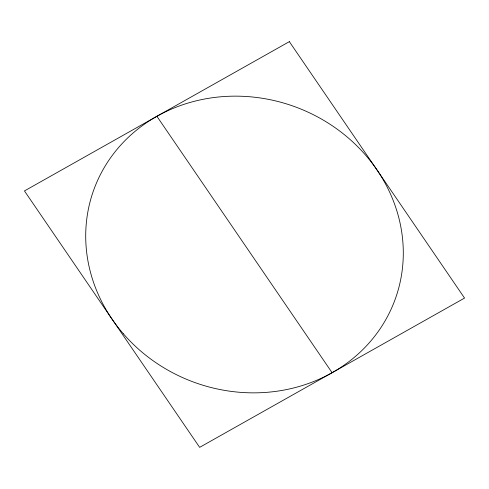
<?xml version="1.0" encoding="UTF-8"?>
<svg xmlns="http://www.w3.org/2000/svg" width="489" height="489" viewBox="0 0 489 489"><rect width="100%" height="100%" fill="white"/><g stroke="black" fill="none" stroke-linecap="round" stroke-linejoin="round"><path stroke-width="0.73" d="M156.896 116.29L332.104 372.71M289.347 41.644L24.45 190.93L199.653 447.356L464.55 298.07L289.347 41.644M123.393 333.834A160.325 146.694 20 0 0 394 302.404A160.325 146.694 20 0 0 216.107 97.262A160.325 146.694 20 0 0 123.393 333.834"/></g></svg>
